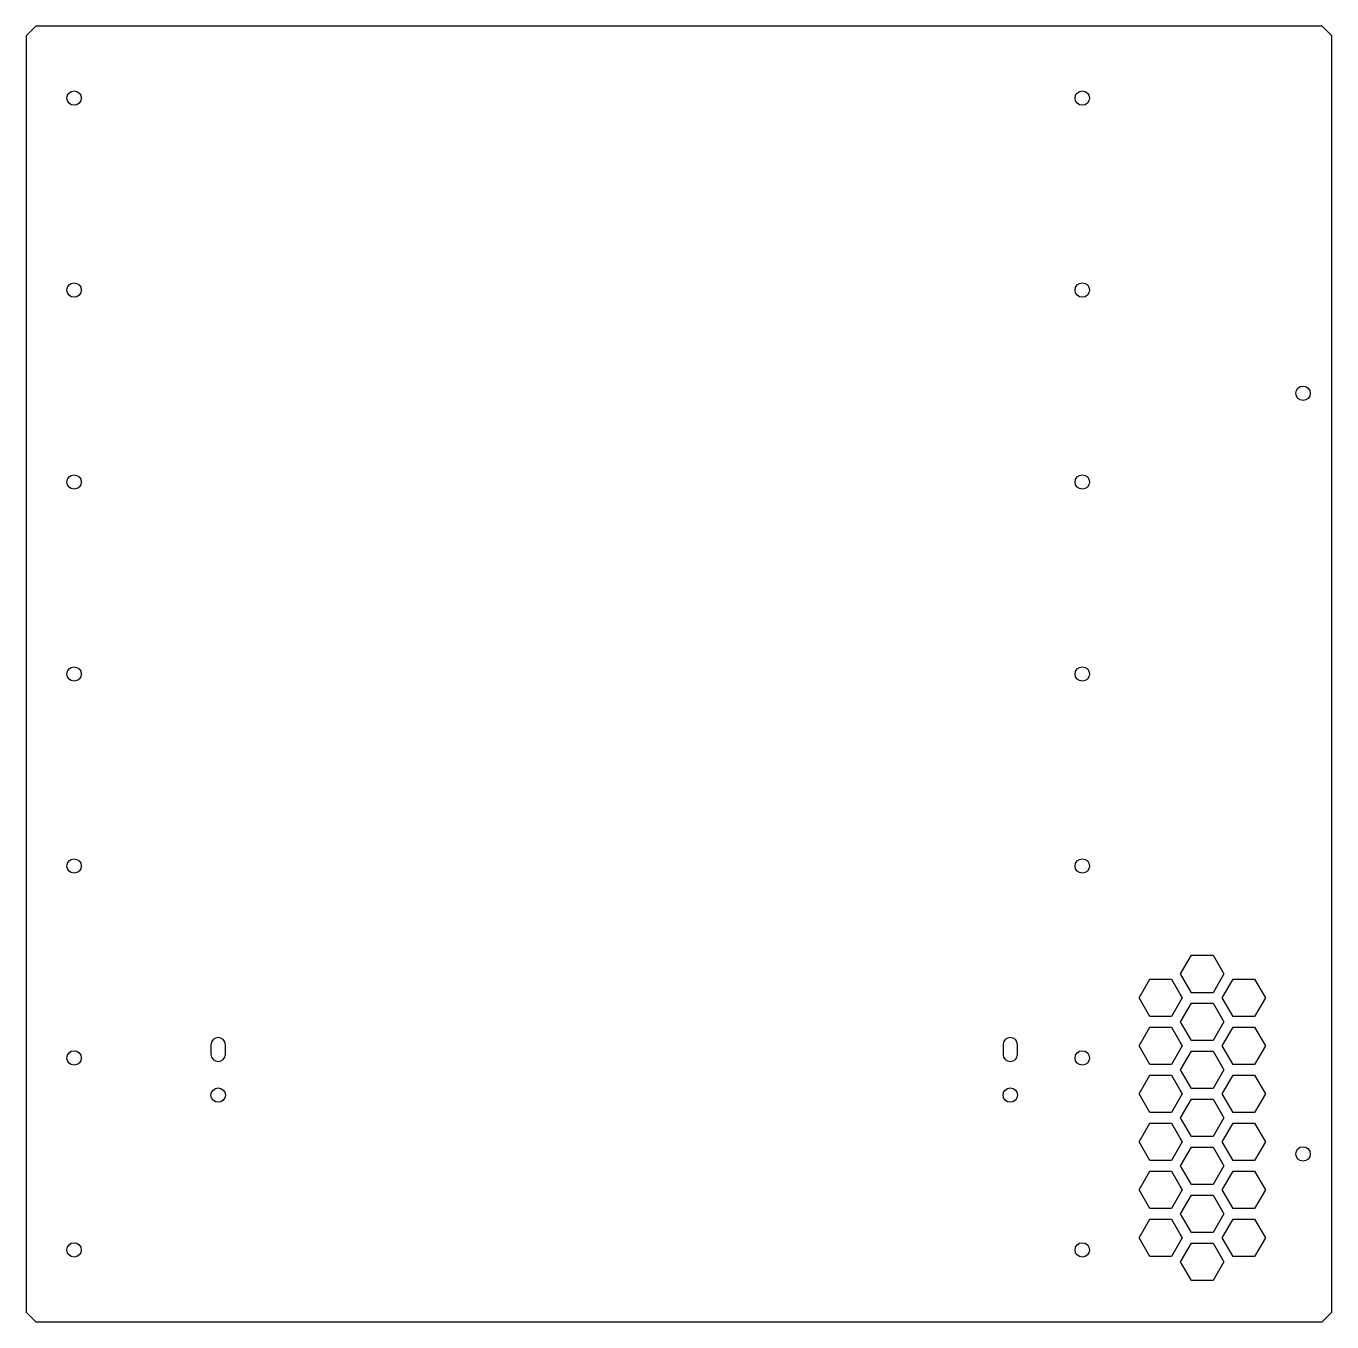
# Model space of a CAD drawing. Header units: millimetres. Extents: x -136 to 136, y -135 to 135.
import ezdxf

# ---------------------------------------------------------------- set-up
doc = ezdxf.new("R2010")
doc.units = ezdxf.units.MM

msp = doc.modelspace()

# ---------------------------------------------------------------- linework, layer by layer
at = {"color": 7, "linetype": 'Continuous', "lineweight": 25}
for p, q in [((-134, 135), (-136, 133)), ((134, 135), (-134, 135)), ((136, 133), (134, 135)), ((-136, 133), (-136, -133)), ((136, -133), (136, 133)), ((104.5, -62.5), (106.75, -58.6)), ((106.75, -58.6), (111.25, -58.6)), ((111.25, -58.6), (113.5, -62.5)), ((106.75, -66.4), (104.5, -62.5)), ((113.5, -62.5), (111.25, -66.4)), ((95.84, -67.5), (98.09, -63.6)), ((98.09, -63.6), (102.59, -63.6)), ((102.59, -63.6), (104.84, -67.5)), ((113.16, -67.5), (115.41, -63.6)), ((115.41, -63.6), (119.91, -63.6)), ((119.91, -63.6), (122.16, -67.5)), ((98.09, -71.4), (95.84, -67.5)), ((104.84, -67.5), (102.59, -71.4)), ((111.25, -66.4), (106.75, -66.4)), ((115.41, -71.4), (113.16, -67.5)), ((122.16, -67.5), (119.91, -71.4)), ((104.5, -72.5), (106.75, -68.6)), ((106.75, -68.6), (111.25, -68.6)), ((111.25, -68.6), (113.5, -72.5)), ((102.59, -71.4), (98.09, -71.4)), ((106.75, -76.4), (104.5, -72.5)), ((113.5, -72.5), (111.25, -76.4)), ((119.91, -71.4), (115.41, -71.4)), ((95.84, -77.5), (98.09, -73.6)), ((98.09, -73.6), (102.59, -73.6)), ((102.59, -73.6), (104.84, -77.5)), ((113.16, -77.5), (115.41, -73.6)), ((115.41, -73.6), (119.91, -73.6)), ((119.91, -73.6), (122.16, -77.5)), ((-97.5, -77.25), (-97.5, -79.25)), ((-94.5, -79.25), (-94.5, -77.25)), ((67.5, -77.25), (67.5, -79.25)), ((70.5, -79.25), (70.5, -77.25)), ((98.09, -81.4), (95.84, -77.5)), ((104.84, -77.5), (102.59, -81.4)), ((104.5, -82.5), (106.75, -78.6)), ((111.25, -76.4), (106.75, -76.4)), ((106.75, -78.6), (111.25, -78.6)), ((111.25, -78.6), (113.5, -82.5)), ((115.41, -81.4), (113.16, -77.5)), ((122.16, -77.5), (119.91, -81.4)), ((102.59, -81.4), (98.09, -81.4)), ((119.91, -81.4), (115.41, -81.4)), ((95.84, -87.5), (98.09, -83.6)), ((98.09, -83.6), (102.59, -83.6)), ((102.59, -83.6), (104.84, -87.5)), ((106.75, -86.4), (104.5, -82.5)), ((113.5, -82.5), (111.25, -86.4)), ((113.16, -87.5), (115.41, -83.6)), ((115.41, -83.6), (119.91, -83.6)), ((119.91, -83.6), (122.16, -87.5)), ((111.25, -86.4), (106.75, -86.4)), ((98.09, -91.4), (95.84, -87.5)), ((104.84, -87.5), (102.59, -91.4)), ((104.5, -92.5), (106.75, -88.6)), ((106.75, -88.6), (111.25, -88.6)), ((111.25, -88.6), (113.5, -92.5)), ((115.41, -91.4), (113.16, -87.5)), ((122.16, -87.5), (119.91, -91.4)), ((102.59, -91.4), (98.09, -91.4)), ((119.91, -91.4), (115.41, -91.4)), ((95.84, -97.5), (98.09, -93.6)), ((98.09, -93.6), (102.59, -93.6)), ((102.59, -93.6), (104.84, -97.5)), ((106.75, -96.4), (104.5, -92.5)), ((113.5, -92.5), (111.25, -96.4)), ((113.16, -97.5), (115.41, -93.6)), ((115.41, -93.6), (119.91, -93.6)), ((119.91, -93.6), (122.16, -97.5)), ((98.09, -101.4), (95.84, -97.5)), ((104.84, -97.5), (102.59, -101.4)), ((111.25, -96.4), (106.75, -96.4)), ((115.41, -101.4), (113.16, -97.5)), ((122.16, -97.5), (119.91, -101.4)), ((104.5, -102.5), (106.75, -98.6)), ((106.75, -98.6), (111.25, -98.6)), ((111.25, -98.6), (113.5, -102.5)), ((102.59, -101.4), (98.09, -101.4)), ((106.75, -106.4), (104.5, -102.5)), ((113.5, -102.5), (111.25, -106.4)), ((119.91, -101.4), (115.41, -101.4)), ((95.84, -107.5), (98.09, -103.6)), ((98.09, -103.6), (102.59, -103.6)), ((102.59, -103.6), (104.84, -107.5)), ((113.16, -107.5), (115.41, -103.6)), ((115.41, -103.6), (119.91, -103.6)), ((119.91, -103.6), (122.16, -107.5)), ((98.09, -111.4), (95.84, -107.5)), ((104.84, -107.5), (102.59, -111.4)), ((104.5, -112.5), (106.75, -108.6)), ((111.25, -106.4), (106.75, -106.4)), ((106.75, -108.6), (111.25, -108.6)), ((111.25, -108.6), (113.5, -112.5)), ((115.41, -111.4), (113.16, -107.5)), ((122.16, -107.5), (119.91, -111.4)), ((102.59, -111.4), (98.09, -111.4)), ((119.91, -111.4), (115.41, -111.4)), ((95.84, -117.5), (98.09, -113.6)), ((98.09, -113.6), (102.59, -113.6)), ((102.59, -113.6), (104.84, -117.5)), ((106.75, -116.4), (104.5, -112.5)), ((113.5, -112.5), (111.25, -116.4)), ((113.16, -117.5), (115.41, -113.6)), ((115.41, -113.6), (119.91, -113.6)), ((119.91, -113.6), (122.16, -117.5)), ((111.25, -116.4), (106.75, -116.4)), ((98.09, -121.4), (95.84, -117.5)), ((104.84, -117.5), (102.59, -121.4)), ((104.5, -122.5), (106.75, -118.6)), ((106.75, -118.6), (111.25, -118.6)), ((111.25, -118.6), (113.5, -122.5)), ((115.41, -121.4), (113.16, -117.5)), ((122.16, -117.5), (119.91, -121.4)), ((102.59, -121.4), (98.09, -121.4)), ((119.91, -121.4), (115.41, -121.4)), ((106.75, -126.4), (104.5, -122.5)), ((113.5, -122.5), (111.25, -126.4)), ((111.25, -126.4), (106.75, -126.4)), ((-136, -133), (-134, -135)), ((134, -135), (136, -133)), ((-134, -135), (134, -135))]:
    msp.add_line(p, q, dxfattribs=at)
for centre in [(-126, 120), (84, 120), (-126, 80), (84, 80), (130, 58.5), (-126, 40), (84, 40), (-126, 0), (84, 0), (-126, -40), (84, -40), (-126, -80), (84, -80), (-96, -87.75), (69, -87.75), (130, -100), (-126, -120), (84, -120)]:
    msp.add_circle(centre, 1.5, dxfattribs=at)
for centre, start, end in [((-96, -77.25), 0, 180), ((69, -77.25), 0, 180), ((-96, -79.25), 180, 0), ((69, -79.25), 180, 0)]:
    msp.add_arc(centre, 1.5, start, end, dxfattribs=at)

doc.saveas('drawing.dxf')
